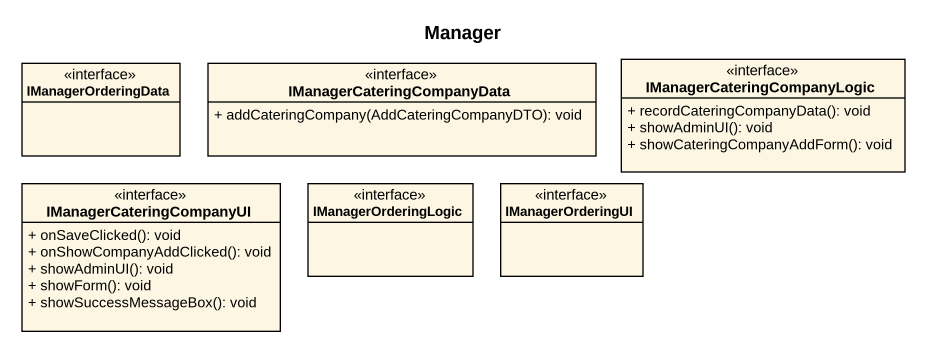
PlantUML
@startuml
title Manager
hide circle
hide empty members
skinparam classAttributeIconSize 0
class IManagerOrderingData <<interface>>
class IManagerCateringCompanyData <<interface>> {
  + addCateringCompany(AddCateringCompanyDTO): void
}
class IManagerCateringCompanyLogic <<interface>> {
  + recordCateringCompanyData(): void
  + showAdminUI(): void
  + showCateringCompanyAddForm(): void
}
class IManagerCateringCompanyUI <<interface>> {
  + onSaveClicked(): void
  + onShowCompanyAddClicked(): void
  + showAdminUI(): void
  + showForm(): void
  + showSuccessMessageBox(): void
}
class IManagerOrderingLogic <<interface>>
class IManagerOrderingUI <<interface>>
@enduml
